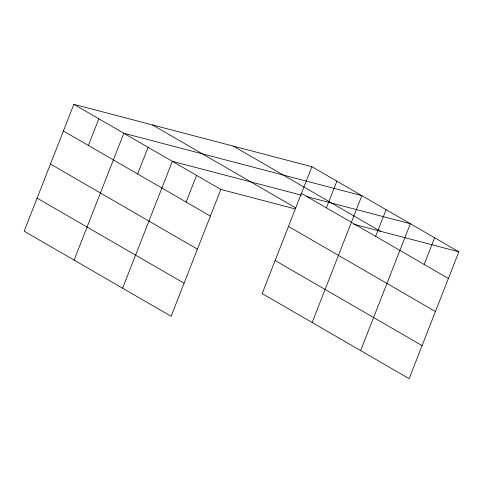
<?xml version="1.0" encoding="UTF-8"?>
<svg xmlns="http://www.w3.org/2000/svg" width="483" height="483" viewBox="0 0 483 483"><rect width="100%" height="100%" fill="white"/><g stroke="black" fill="none" stroke-linecap="round" stroke-linejoin="round"><path stroke-width="0.72" d="M73.869 104.328L24.15 231.194L171.115 316.287L220.834 189.421L73.869 104.328L311.885 166.713L458.85 251.806L409.131 378.672L262.166 293.579L311.885 166.713M88.401 145.461L98.852 118.794M74.116 260.126L123.835 133.26L361.852 195.645L312.139 322.511M137.637 173.965L148.082 147.303M122.616 288.206L172.334 161.34L301.458 195.186M186.13 202.045L196.581 175.383M326.423 207.841L336.868 181.179M375.653 236.35L386.104 209.682M360.632 350.592L410.351 223.726L306.518 196.509M424.152 264.43L434.603 237.769M220.834 189.421L295.016 208.867M353.568 224.215L458.85 251.806M233.337 146.126L380.302 231.218M301.434 193.375L448.399 278.474M152.417 124.916L295.548 207.793M288.478 226.442L435.443 311.535M63.418 130.996L210.383 216.088M275.129 260.512L422.094 345.605M50.461 164.057L197.42 249.156M37.106 198.127L184.071 283.219"/></g></svg>
